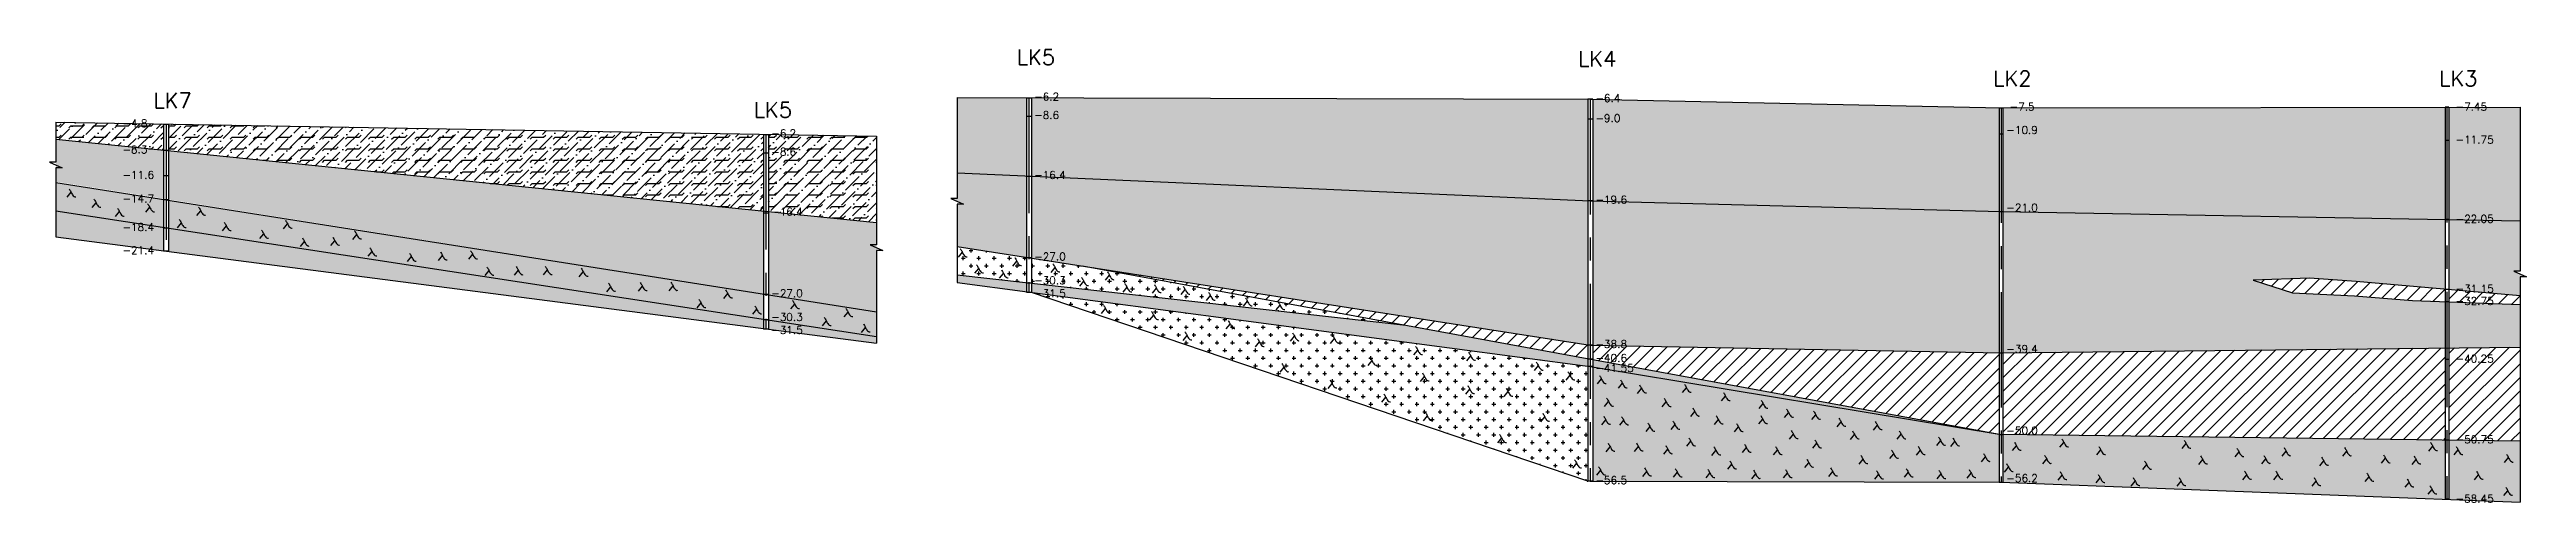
# Model space of a CAD drawing. Header units: millimetres. Extents: x 501029 to 503193, y 1805862 to 1807132.
# Drawn here: x 502870.4 to 503192.5, y 1806506.4 to 1806565.4 of the extents above; entities that cross this region are included whole.
import ezdxf

# ---------------------------------------------------------------- set-up
doc = ezdxf.new("R2010")
doc.units = ezdxf.units.MM
doc.header["$LTSCALE"] = 12
doc.header["$MEASUREMENT"] = 0
doc.linetypes.add('CENTER', pattern=[2, 1.25, -0.25, 0.25, -0.25])
for name, color, linetype in [('A1TITLE', 7, 'CONTINUOUS'), ('BOREHOLE', 7, 'CONTINUOUS'), ('HATCH', 8, 'CONTINUOUS'), ('TEXT', 4, 'CONTINUOUS')]:
    doc.layers.add(name, color=color, linetype=linetype)
doc.styles.get("Standard").update_dxf_attribs({"font": 'romans.shx'})
pattern_1 = [(0, (0, 11.218), (1, 1), [0.5, -1.5]), (90, (0.25, 10.968), (-1, 1), [0.5, -1.5])]

# ---------------------------------------------------------------- blocks, each defined once
blk = doc.blocks.new('A$C0F9D74F7')
at = {"layer": 'TEXT', "color": 8, "linetype": 'Continuous', "elevation": 5.55, "flags": 128}
blk.add_lwpolyline([(0, 0), (0.52, 0.64)], dxfattribs=at)
at = {"layer": 'TEXT', "color": 8, "linetype": 'Continuous'}
blk.add_open_spline([(0.24, 1.1, 5.55), (0.33, 0.97, 5.55), (0.5, 0.71, 5.55), (0.65, 0.29, 5.55), (0.97, 0.01, 5.55), (1.13, 0.06, 5.55)], degree=3, knots=[0, 0, 0, 0, 0.451823, 0.917101, 1.410444, 1.410444, 1.410444, 1.410444], dxfattribs=at)

msp = doc.modelspace()

# ---------------------------------------------------------------- hatches: boundary and pattern name
at = {"layer": 'HATCH', "linetype": 'Continuous'}
h = msp.add_hatch(dxfattribs=at)
h.set_pattern_fill('ANSI36', color=8, scale=8, style=0)
h.set_pattern_definition([(45, (0, 11.218), (0.5303300859, 1.94454364826), [2.5, -0.5, 0, -0.5])])
h.paths.add_polyline_path([(503182.46, 1806543.24), (503191.71, 1806543.07), (503191.71, 1806557.85), (503182.46, 1806557.84)])
h.paths.add_polyline_path([(503124.46, 1806557.79), (503124.46, 1806544.29), (503181.97, 1806543.25), (503181.97, 1806557.84)])
h.paths.add_polyline_path([(503123.97, 1806544.3), (503123.97, 1806557.8), (503071.11, 1806558.89), (503071.11, 1806545.69)])
h.paths.add_polyline_path([(502998.11, 1806559.09), (502998.11, 1806548.88), (503070.46, 1806545.71), (503070.46, 1806558.9)])
h.paths.add_polyline_path([(502997.46, 1806559.1), (502988.44, 1806559.12), (502988.44, 1806549.3), (502997.46, 1806548.91)])
h = msp.add_hatch(dxfattribs=at)
h.set_pattern_fill('FLEX', color=8, scale=6, style=0)
h.set_pattern_definition([(0, (0, 11.218), (0, 1.5), [1.5, -1.5]), (45, (1.5, 11.218), (1e-16, 1.4999999975), [0.375, -1.371320346, 0.375, -2.121320346])])
h.paths.add_polyline_path([(502997.46, 1806559.1), (502988.44, 1806559.12), (502988.44, 1806549.3), (502997.46, 1806548.91)])
h.paths.add_polyline_path([(502998.11, 1806559.09), (502998.11, 1806548.88), (503070.46, 1806545.71), (503070.46, 1806558.9)])
h.paths.add_polyline_path([(503071.11, 1806558.89), (503071.11, 1806545.69), (503123.97, 1806544.3), (503123.97, 1806557.8)])
h.paths.add_polyline_path([(503124.46, 1806557.79), (503124.46, 1806544.29), (503181.97, 1806543.25), (503181.97, 1806557.84)])
h.paths.add_polyline_path([(503182.46, 1806557.84), (503182.46, 1806543.24), (503191.71, 1806543.07), (503191.71, 1806557.85)])
h = msp.add_hatch(dxfattribs=at)
h.set_pattern_fill('FLEX', color=8, scale=6, style=0)
h.set_pattern_definition([(0, (34.1662, 6.4437), (0, 1.5), [1.5, -1.5]), (45, (35.6662, 6.4437), (1e-16, 1.4999999975), [0.375, -1.371320346, 0.375, -2.121320346])])
h.paths.add_polyline_path([(502963.9, 1806554.32), (502963.9, 1806554.32), (502963.9, 1806544.28), (502977.96, 1806542.85), (502977.96, 1806554.08)])
h.paths.add_polyline_path([(502963.25, 1806544.34), (502963.25, 1806554.33), (502885.9, 1806555.66), (502885.9, 1806552.19)])
h.paths.add_polyline_path([(502871.23, 1806555.91), (502871.23, 1806553.68), (502885.25, 1806552.25), (502885.25, 1806555.67)])
h.paths.add_polyline_path([(502964.2, 1806543.5), (502968.98, 1806543.5), (502968.98, 1806545), (502964.2, 1806545)], flags=25)
h.paths.add_polyline_path([(502964.2, 1806551.3), (502967.98, 1806551.3), (502967.98, 1806552.8), (502964.2, 1806552.8)], flags=24)
h.paths.add_polyline_path([(502964.2, 1806553.7), (502967.98, 1806553.7), (502967.98, 1806555.2), (502964.2, 1806555.2)], flags=9)
h.paths.add_polyline_path([(502879.83, 1806555), (502883.61, 1806555), (502883.61, 1806556.5), (502879.83, 1806556.5)], flags=9)
h.paths.add_polyline_path([(502879.83, 1806551.6), (502883.61, 1806551.6), (502883.61, 1806553.1), (502879.83, 1806553.1)], flags=9)
h = msp.add_hatch(dxfattribs=at)
h.set_pattern_fill('ANSI36', color=8, scale=8, style=0)
h.set_pattern_definition([(45, (34.1662, 6.4437), (0.5303300859, 1.94454364826), [2.5, -0.5, 0, -0.5])])
h.paths.add_polyline_path([(502977.96, 1806542.85), (502977.96, 1806554.08), (502963.9, 1806554.32), (502963.9, 1806554.32), (502963.9, 1806544.28)])
h.paths.add_polyline_path([(502885.9, 1806555.66), (502885.9, 1806552.19), (502963.25, 1806544.34), (502963.25, 1806554.33)])
h.paths.add_polyline_path([(502871.23, 1806555.91), (502871.23, 1806553.68), (502885.25, 1806552.25), (502885.25, 1806555.67)])
h.paths.add_polyline_path([(502964.2, 1806543.5), (502968.98, 1806543.5), (502968.98, 1806545), (502964.2, 1806545)], flags=25)
h.paths.add_polyline_path([(502964.2, 1806551.3), (502967.98, 1806551.3), (502967.98, 1806552.8), (502964.2, 1806552.8)], flags=24)
h.paths.add_polyline_path([(502964.2, 1806553.7), (502967.98, 1806553.7), (502967.98, 1806555.2), (502964.2, 1806555.2)], flags=9)
h.paths.add_polyline_path([(502879.83, 1806555), (502883.61, 1806555), (502883.61, 1806556.5), (502879.83, 1806556.5)], flags=9)
h.paths.add_polyline_path([(502879.83, 1806551.6), (502883.61, 1806551.6), (502883.61, 1806553.1), (502879.83, 1806553.1)], flags=9)
h = msp.add_hatch(dxfattribs=at)
h.set_pattern_fill('DOTS,_I', color=8, scale=8, style=2)
h.set_pattern_definition([(0, (34.16623, 6.44375), (0.25, 0.5), [0, -0.5])])
h.paths.add_polyline_path([(502963.9, 1806544.28), (502963.9, 1806533.47), (502977.96, 1806531.24), (502977.96, 1806542.85)])
h.paths.add_polyline_path([(502963.25, 1806533.57), (502963.25, 1806544.34), (502885.9, 1806552.19), (502885.9, 1806545.85)])
h.paths.add_polyline_path([(502885.25, 1806545.95), (502885.25, 1806552.25), (502871.23, 1806553.68), (502871.23, 1806548.17)])
h.paths.add_polyline_path([(502964.2, 1806532.9), (502968.94, 1806532.9), (502968.94, 1806534.4), (502964.2, 1806534.4)], flags=25)
h.paths.add_polyline_path([(502964.2, 1806543.5), (502968.98, 1806543.5), (502968.98, 1806545), (502964.2, 1806545)], flags=9)
h.paths.add_polyline_path([(502879.83, 1806551.6), (502883.61, 1806551.6), (502883.61, 1806553.1), (502879.83, 1806553.1)], flags=24)
h.paths.add_polyline_path([(502879.83, 1806548.3), (502884.56, 1806548.3), (502884.56, 1806549.8), (502879.83, 1806549.8)], flags=24)
h.paths.add_polyline_path([(502879.83, 1806545.2), (502884.56, 1806545.2), (502884.56, 1806546.7), (502879.83, 1806546.7)], flags=9)
h = msp.add_hatch(dxfattribs=at)
h.set_pattern_fill('DOTS,_I', color=8, scale=8, style=2)
h.set_pattern_definition([(0, (0, 11.21803), (0.25, 0.5), [0, -0.5])])
h.paths.add_polyline_path([(503124.46, 1806544.29), (503124.46, 1806525.9), (503181.97, 1806526.53), (503181.97, 1806532.55), (503177.74, 1806532.71), (503170.17, 1806533.33), (503162.1, 1806533.72), (503156.99, 1806535.33), (503164.32, 1806535.61), (503170.41, 1806535.16), (503181.97, 1806534.17), (503181.97, 1806543.25)])
h.paths.add_polyline_path([(503191.71, 1806543.07), (503182.46, 1806543.24), (503182.46, 1806534.12), (503191.71, 1806533.32), (503191.71, 1806535.78), (503192.55, 1806535.78), (503190.89, 1806536.52), (503191.71, 1806536.52)])
h.paths.add_polyline_path([(503182.46, 1806532.53), (503182.46, 1806526.54), (503191.71, 1806526.64), (503191.71, 1806532.18)])
h.paths.add_polyline_path([(503123.97, 1806544.3), (503071.11, 1806545.69), (503071.11, 1806526.89), (503123.97, 1806525.9)])
h.paths.add_polyline_path([(503070.46, 1806526.95), (503070.46, 1806545.71), (502998.11, 1806548.88), (502998.11, 1806538.24)])
h.paths.add_polyline_path([(502997.46, 1806548.91), (502988.44, 1806549.3), (502988.44, 1806545.98), (502987.62, 1806545.98), (502989.28, 1806545.23), (502988.44, 1806545.23), (502988.44, 1806539.75), (502997.46, 1806538.35)])
h = msp.add_hatch(dxfattribs=at)
h.set_pattern_fill('CROSS', color=8, scale=4, style=0)
h.set_pattern_definition([(0, (34.1662, 6.4437), (1, 1), [0.5, -1.5]), (90, (34.4162, 6.1937), (-1, 1), [0.5, -1.5])])
h.paths.add_polyline_path([(502963.9, 1806533.46), (502963.9, 1806530.17), (502977.96, 1806528.01), (502977.96, 1806531.24)])
h.paths.add_polyline_path([(502963.25, 1806530.27), (502963.25, 1806533.56), (502885.9, 1806545.77), (502885.9, 1806542.13)])
h.paths.add_polyline_path([(502885.25, 1806542.23), (502885.25, 1806545.87), (502871.23, 1806548.08), (502871.23, 1806544.38)])
h.paths.add_polyline_path([(502964.2, 1806529.8), (502968.94, 1806529.8), (502968.94, 1806531.3), (502964.2, 1806531.3)], flags=25)
h.paths.add_polyline_path([(502964.2, 1806532.9), (502968.94, 1806532.9), (502968.94, 1806534.4), (502964.2, 1806534.4)], flags=9)
h.paths.add_polyline_path([(502879.83, 1806541.5), (502884.61, 1806541.5), (502884.61, 1806543), (502879.83, 1806543)], flags=9)
h.paths.add_polyline_path([(502879.83, 1806545.2), (502884.56, 1806545.2), (502884.56, 1806546.7), (502879.83, 1806546.7)], flags=24)
h = msp.add_hatch(dxfattribs=at)
h.set_pattern_fill('AR-RSHKE,_I', color=8, scale=0.15, style=2)
h.set_pattern_definition([(0, (34.1662, 6.4437), (3.825, 1.8), [0.9, -0.75, 1.05, -0.45, 1.35, -0.6]), (0, (35.0662, 6.5187), (3.825, 1.8), [0.75, -2.85, 0.6, -0.9]), (0, (36.8662, 6.3312), (3.825, 1.8), [0.45, -4.65]), (90, (34.1662, 6.4437), (-1.275, 1.8), [1.725, -5.475]), (90, (35.0662, 6.4437), (-1.275, 1.8), [1.6875, -5.5125]), (90, (35.8162, 6.4437), (-1.275, 1.8), [1.575, -5.625]), (90, (36.8662, 6.3312), (-1.275, 1.8), [1.725, -5.475]), (90, (37.3162, 6.3312), (-1.275, 1.8), [1.725, -5.475]), (90, (38.6662, 6.4437), (-1.275, 1.8), [1.65, -5.55])])
h.paths.add_polyline_path([(502885.25, 1806539.16), (502885.25, 1806542.23), (502871.23, 1806544.38), (502871.23, 1806540.98)])
h.paths.add_polyline_path([(502963.25, 1806529.06), (502963.25, 1806530.27), (502885.9, 1806542.13), (502885.9, 1806539.08)])
h.paths.add_polyline_path([(502963.9, 1806530.17), (502963.9, 1806528.98), (502977.96, 1806527.16), (502977.96, 1806528.01)])
h.paths.add_polyline_path([(502879.83, 1806541.5), (502884.61, 1806541.5), (502884.61, 1806543), (502879.83, 1806543)], flags=24)
h.paths.add_polyline_path([(502879.83, 1806538.5), (502884.61, 1806538.5), (502884.61, 1806540), (502879.83, 1806540)], flags=9)
h.paths.add_polyline_path([(502964.2, 1806528.11), (502968.94, 1806528.11), (502968.94, 1806529.61), (502964.2, 1806529.61)], flags=25)
h = msp.add_hatch(dxfattribs=at)
h.set_pattern_fill('CROSS', color=8, scale=4, style=0)
h.set_pattern_definition(pattern_1)
h.paths.add_polyline_path([(502997.46, 1806535.03), (502997.46, 1806538.35), (502988.44, 1806539.75), (502988.44, 1806536.04)])
h.paths.add_polyline_path([(503046.81, 1806529.49), (503004.75, 1806537.21), (502998.11, 1806538.24), (502998.11, 1806534.96)])
h.paths.add_polyline_path([(502998.4, 1806537.68), (503003.14, 1806537.68), (503003.14, 1806539.18), (502998.4, 1806539.18)], flags=9)
h.paths.add_polyline_path([(502998.4, 1806534.57), (503003.14, 1806534.57), (503003.14, 1806536.07), (502998.4, 1806536.07)], flags=25)
h = msp.add_hatch(dxfattribs=at)
h.set_pattern_fill('AR-RSHKE,_I', color=8, scale=0.15, style=2)
h.set_pattern_definition([(0, (0, 11.218), (3.825, 1.8), [0.9, -0.75, 1.05, -0.45, 1.35, -0.6]), (0, (0.9, 11.293), (3.825, 1.8), [0.75, -2.85, 0.6, -0.9]), (0, (2.7, 11.1055), (3.825, 1.8), [0.45, -4.65]), (90, (0, 11.218), (-1.275, 1.8), [1.725, -5.475]), (90, (0.9, 11.218), (-1.275, 1.8), [1.6875, -5.5125]), (90, (1.65, 11.218), (-1.275, 1.8), [1.575, -5.625]), (90, (2.7, 11.1055), (-1.275, 1.8), [1.725, -5.475]), (90, (3.15, 11.1055), (-1.275, 1.8), [1.725, -5.475]), (90, (4.5, 11.218), (-1.275, 1.8), [1.65, -5.55])])
h.paths.add_polyline_path([(503070.46, 1806524.19), (503070.46, 1806525.15), (503046.81, 1806529.49), (502998.11, 1806534.96), (502998.11, 1806533.75)])
h.paths.add_polyline_path([(502997.46, 1806533.84), (502997.46, 1806535.03), (502988.44, 1806536.04), (502988.44, 1806535.03)])
h.paths.add_polyline_path([(503071.11, 1806525.03), (503071.11, 1806524.09), (503123.97, 1806515.34), (503123.97, 1806515.34)])
h.paths.add_polyline_path([(502998.4, 1806532.88), (503003.14, 1806532.88), (503003.14, 1806534.38), (502998.4, 1806534.38)], flags=25)
h.paths.add_polyline_path([(503071.4, 1806523.16), (503077.1, 1806523.16), (503077.1, 1806524.66), (503071.4, 1806524.66)], flags=25)
h = msp.add_hatch(dxfattribs=at)
h.set_pattern_fill('ANSI31,_I', color=8, scale=10, style=2)
h.set_pattern_definition([(45, (0, 11.218), (-0.8838834765, 0.8838834765), [])])
h.paths.add_polyline_path([(503181.97, 1806526.53), (503124.46, 1806525.9), (503124.46, 1806515.29), (503181.97, 1806514.55)])
h.paths.add_polyline_path([(503191.71, 1806526.64), (503182.46, 1806526.54), (503182.46, 1806514.54), (503191.71, 1806514.42)])
h.paths.add_polyline_path([(503123.97, 1806515.34), (503123.97, 1806525.9), (503071.11, 1806526.89), (503071.11, 1806525.03)])
h.paths.add_polyline_path([(503004.75, 1806537.21), (503070.46, 1806525.15), (503070.46, 1806526.95)])
h.paths.add_polyline_path([(503182.46, 1806534.12), (503182.46, 1806532.53), (503191.71, 1806532.18), (503191.71, 1806533.32)])
h.paths.add_polyline_path([(503170.41, 1806535.16), (503164.32, 1806535.61), (503156.99, 1806535.33), (503162.1, 1806533.72), (503170.17, 1806533.33), (503177.74, 1806532.71), (503181.97, 1806532.55), (503181.97, 1806534.17)])
h = msp.add_hatch(dxfattribs=at)
h.set_pattern_fill('CROSS', color=8, scale=4, style=0)
h.set_pattern_definition(pattern_1)
h.paths.add_polyline_path([(502998.11, 1806533.75), (503070.46, 1806509.19), (503070.46, 1806524.19)])
h.paths.add_polyline_path([(502998.4, 1806532.88), (503003.14, 1806532.88), (503003.14, 1806534.38), (502998.4, 1806534.38)], flags=9)
h = msp.add_hatch(dxfattribs=at)
h.set_pattern_fill('CROSS', color=8, scale=4, style=0)
h.set_pattern_definition(pattern_1)
h.paths.add_polyline_path([(503182.46, 1806506.83), (503191.71, 1806506.48), (503191.71, 1806514.42), (503182.46, 1806514.54)])
h.paths.add_polyline_path([(503181.97, 1806506.85), (503181.97, 1806514.55), (503124.46, 1806515.29), (503124.46, 1806509.08)])
h.paths.add_polyline_path([(503123.97, 1806509.09), (503123.97, 1806515.34), (503071.11, 1806524.09), (503071.11, 1806509.19)])

# ---------------------------------------------------------------- linework, layer by layer
at = {"layer": 'A1TITLE', "linetype": 'Continuous'}
for p, q in [((502997.46, 1806559.09), (502998.11, 1806559.09)), ((503071.11, 1806558.89), (503070.46, 1806558.89)), ((502997.46, 1806556.69), (502998.11, 1806556.69)), ((503071.11, 1806556.29), (503070.46, 1806556.29)), ((502963.25, 1806554.32), (502963.9, 1806554.32)), ((502963.25, 1806551.92), (502963.9, 1806551.92)), ((502997.46, 1806548.89), (502998.11, 1806548.89)), ((503071.11, 1806545.69), (503070.46, 1806545.69)), ((502963.25, 1806544.12), (502963.9, 1806544.12)), ((502963.25, 1806533.52), (502963.9, 1806533.52)), ((502997.46, 1806533.79), (502998.11, 1806533.79)), ((502963.25, 1806530.22), (502963.9, 1806530.22)), ((502963.25, 1806529.02), (502963.9, 1806529.02)), ((503071.11, 1806526.89), (503070.46, 1806526.89)), ((503071.11, 1806525.09), (503070.46, 1806525.09)), ((503071.11, 1806524.14), (503070.46, 1806524.14)), ((503071.11, 1806509.19), (503070.46, 1806509.19))]:
    msp.add_line(p, q, dxfattribs=at)
at = {"layer": 'BOREHOLE', "linetype": 'Continuous'}
for p, q in [((502997.46, 1806559.09), (502997.46, 1806533.79)), ((502998.11, 1806559.09), (502998.11, 1806533.76)), ((503070.46, 1806558.89), (503070.46, 1806509.19)), ((503071.11, 1806558.89), (503071.11, 1806509.19)), ((503181.97, 1806557.84), (503181.97, 1806506.84)), ((503182.46, 1806557.84), (503181.97, 1806557.84)), ((503182.46, 1806557.84), (503182.46, 1806506.84)), ((502871.23, 1806555.91), (502977.96, 1806554.08)), ((502885.25, 1806555.62), (502885.25, 1806539.16)), ((502885.9, 1806555.62), (502885.25, 1806555.62)), ((502885.9, 1806555.62), (502885.9, 1806539.08)), ((503123.97, 1806557.79), (503123.97, 1806509.09)), ((503123.97, 1806557.79), (503124.46, 1806557.79)), ((503124.46, 1806557.79), (503124.46, 1806509.09)), ((502871.23, 1806553.68), (502977.96, 1806542.85)), ((502885.9, 1806552.22), (502885.25, 1806552.22)), ((502963.25, 1806554.32), (502963.25, 1806529.06)), ((502963.9, 1806554.32), (502963.9, 1806528.98)), ((503123.97, 1806554.39), (503124.46, 1806554.39)), ((503182.46, 1806553.54), (503181.97, 1806553.54)), ((502885.9, 1806548.92), (502885.25, 1806548.92)), ((502871.23, 1806548.08), (502977.96, 1806531.24)), ((502871.23, 1806544.38), (502977.96, 1806528.01)), ((503123.97, 1806544.29), (503124.46, 1806544.29)), ((503182.46, 1806543.24), (503181.97, 1806543.24)), ((502871.23, 1806540.98), (502977.96, 1806527.16)), ((502885.9, 1806539.12), (502885.25, 1806539.12)), ((503182.46, 1806534.14), (503181.97, 1806534.14)), ((503182.46, 1806532.54), (503181.97, 1806532.54)), ((503123.97, 1806525.89), (503124.46, 1806525.89)), ((503182.46, 1806525.04), (503181.97, 1806525.04)), ((503123.97, 1806515.29), (503124.46, 1806515.29)), ((503182.46, 1806514.54), (503181.97, 1806514.54)), ((503123.97, 1806509.09), (503124.46, 1806509.09)), ((503182.46, 1806506.84), (503181.97, 1806506.84))]:
    msp.add_line(p, q, dxfattribs=at)
at = {"layer": 'BOREHOLE', "color": 8, "linetype": 'CENTER'}
for p, q in [((502997.79, 1806559.09), (502997.79, 1806533.79)), ((503070.79, 1806558.89), (503070.79, 1806509.19)), ((503182.21, 1806557.84), (503182.21, 1806506.84)), ((502885.58, 1806555.62), (502885.58, 1806539.12)), ((503124.21, 1806557.79), (503124.21, 1806509.09)), ((502963.58, 1806554.32), (502963.58, 1806529.02))]:
    msp.add_line(p, q, dxfattribs=at)
at = {"layer": 'BOREHOLE', "color": 4, "linetype": 'Continuous', "flags": 128}
for points in [[(502988.44, 1806559.13), (502988.44, 1806545.98), (502987.62, 1806545.98), (502989.28, 1806545.23), (502988.44, 1806545.23), (502988.44, 1806535.03)], [(503191.71, 1806557.85), (503191.71, 1806536.52), (503190.89, 1806536.52), (503192.55, 1806535.78), (503191.71, 1806535.78), (503191.71, 1806506.48)], [(502871.23, 1806555.91), (502871.23, 1806550.7), (502870.41, 1806550.7), (502872.07, 1806549.96), (502871.23, 1806549.96), (502871.23, 1806540.98)], [(502977.96, 1806554.08), (502977.96, 1806539.96), (502977.14, 1806539.96), (502978.8, 1806539.22), (502977.96, 1806539.22), (502977.96, 1806527.16)]]:
    msp.add_lwpolyline(points, dxfattribs=at)
at = {"layer": 'BOREHOLE', "linetype": 'Continuous', "flags": 128}
for points in [[(502988.44, 1806559.12), (503070.79, 1806558.89), (503124.21, 1806557.79)], [(503124.21, 1806557.79), (503191.71, 1806557.85)], [(502988.44, 1806549.3), (503070.79, 1806545.69), (503124.21, 1806544.29)], [(503124.21, 1806544.29), (503191.71, 1806543.07)], [(502988.44, 1806539.75), (503070.79, 1806526.89), (503124.21, 1806525.89)], [(502988.44, 1806536.04), (503046.81, 1806529.49)], [(503004.75, 1806537.21), (503124.21, 1806515.29)], [(503191.71, 1806533.32), (503170.41, 1806535.16), (503164.32, 1806535.61), (503156.99, 1806535.33), (503162.1, 1806533.72), (503170.17, 1806533.33), (503177.74, 1806532.71), (503191.71, 1806532.18)], [(502988.44, 1806535.03), (503070.79, 1806524.14)], [(503070.46, 1806509.19), (502998.11, 1806533.75)], [(503124.21, 1806525.89), (503191.71, 1806526.64)], [(503070.79, 1806524.14), (503124.21, 1806515.29)], [(503191.71, 1806514.42), (503124.21, 1806515.29)], [(503070.79, 1806509.19), (503124.21, 1806509.09)], [(503124.21, 1806509.09), (503191.71, 1806506.48)]]:
    msp.add_lwpolyline(points, dxfattribs=at)
at = {"layer": 'HATCH', "linetype": 'Continuous'}
for p, q in [((502885.9, 1806545.82), (502885.25, 1806545.82)), ((502885.9, 1806542.12), (502885.25, 1806542.12)), ((502997.46, 1806538.29), (502998.11, 1806538.29)), ((502997.46, 1806534.99), (502998.11, 1806534.99))]:
    msp.add_line(p, q, dxfattribs=at)

# ---------------------------------------------------------------- block references
at = {"layer": 'HATCH', "color": 8, "linetype": 'Continuous'}
for p in [(502872.7, 1806546.15), (502875.94, 1806544.79), (502882.93, 1806544.2), (502879, 1806543.63), (502887.04, 1806542.15), (502889.56, 1806543.75), (502892.89, 1806541.77), (502897.74, 1806540.76), (502900.85, 1806542.04), (502909.85, 1806540.66), (502903.05, 1806539.74), (502907.01, 1806539.84), (502911.83, 1806538.46), (502916.97, 1806537.78), (502921, 1806537.93), (502924.93, 1806538.08), (502988.62, 1806538.34), (502927.06, 1806535.96), (502930.86, 1806536.01), (502934.64, 1806536.05), (502939.31, 1806535.8), (502990.73, 1806536.25), (502993.97, 1806535.59), (502995.7, 1806537.19), (503000.67, 1806536.37), (503004.39, 1806534.59), (503007.75, 1806535.36), (502942.87, 1806533.85), (502947, 1806533.93), (502950.98, 1806533.97), (502954.63, 1806531.75), (502958.1, 1806532.98), (502966.8, 1806531.6), (503010.02, 1806533.79), (503013.86, 1806533.67), (503017.6, 1806533.48), (502961.88, 1806530.93), (502970.93, 1806529.4), (502973.74, 1806530.56), (502976.01, 1806528.56)]:
    msp.add_blockref('A$C0F9D74F7', p, dxfattribs=at)
at = {"layer": 'TEXT', "color": 8, "linetype": 'Continuous'}
for p in [(503007.23, 1806531.02), (503020.88, 1806532.7), (503025.69, 1806531.97), (503029.93, 1806531.47), (503013.49, 1806530.17), (503023.45, 1806529), (503017.83, 1806527.52), (503027.26, 1806526.67), (503031.82, 1806527.42), (503037.02, 1806527.1), (503047.83, 1806525.62), (503054.72, 1806524.87), (503030.44, 1806523.39), (503041.89, 1806524.24), (503048.72, 1806522.18), (503063.52, 1806523.6), (503067.65, 1806522.33), (503071.73, 1806521.86), (503036.7, 1806521.27), (503043.69, 1806519.47), (503054.61, 1806520.53), (503059.59, 1806520.21), (503072.66, 1806518.91), (503074.47, 1806521.29), (503076.95, 1806520.62), (503080.16, 1806518.86), (503082.79, 1806520.72), (503087.86, 1806519.64), (503092.76, 1806518.65), (503049.1, 1806517.04), (503064.36, 1806516.93), (503072.3, 1806516.54), (503074.63, 1806516.49), (503078.04, 1806515.66), (503081.29, 1806515.92), (503083.88, 1806517.62), (503086.93, 1806516.59), (503089.56, 1806515.61), (503092.71, 1806516.64), (503096.07, 1806517.47), (503099.59, 1806517.21), (503102.89, 1806516.28), (503107.62, 1806515.85), (503058.75, 1806514.18), (503072.87, 1806513.03), (503076.54, 1806513.08), (503080.36, 1806512.72), (503083.36, 1806513.75), (503086.62, 1806512.56), (503090.59, 1806512.92), (503094.63, 1806512.61), (503096.69, 1806514.68), (503099.74, 1806513.49), (503104.65, 1806514.63), (503109.74, 1806512.13), (503110.72, 1806514.66), (503113.2, 1806512.6), (503115.84, 1806513.84), (503117.7, 1806513.73), (503121.68, 1806511.72), (503125.71, 1806513.17), (503131.87, 1806513.61), (503136.68, 1806512.62), (503147.78, 1806513.45), (503154.65, 1806512.37), (503160.78, 1806512.46), (503168.65, 1806512.46), (503179.84, 1806513.12), (503183.15, 1806512.62), (503068.5, 1806510.89), (503071.63, 1806509.98), (503077.62, 1806509.82), (503081.6, 1806509.72), (503085.84, 1806509.62), (503088.68, 1806510.75), (503091.78, 1806509.51), (503095.92, 1806509.62), (503098.71, 1806510.96), (503101.81, 1806509.82), (503105.74, 1806511.43), (503107.78, 1806509.45), (503111.65, 1806509.71), (503115.89, 1806509.5), (503119.82, 1806509.6), (503124.68, 1806510.38), (503129.64, 1806511.46), (503131.65, 1806509.34), (503136.6, 1806508.98), (503141.15, 1806508.56), (503142.64, 1806510.72), (503147.12, 1806508.56), (503149.93, 1806511.38), (503155.65, 1806509.39), (503158.13, 1806511.46), (503159.71, 1806509.39), (503164.68, 1806508.56), (503165.67, 1806511.21), (503171.55, 1806509.14), (503173.71, 1806511.54), (503177.68, 1806511.38), (503185.8, 1806509.39), (503189.69, 1806511.63), (503176.77, 1806508.4), (503179.75, 1806507.49), (503189.61, 1806507.32)]:
    msp.add_blockref('A$C0F9D74F7', p, dxfattribs=at)

# ---------------------------------------------------------------- texts
at = {"layer": 'BOREHOLE', "linetype": 'Continuous'}
for s, p in [('LK5', (502996.21, 1806563.36)), ('LK4', (503069.21, 1806563.16)), ('LK2', (503123.21, 1806560.59)), ('LK3', (503181.21, 1806560.59)), ('LK7', (502883.94, 1806557.72)), ('LK5', (502962, 1806556.51))]:
    msp.add_text(s, height=2, dxfattribs=at).set_placement(p)
at = {"layer": 'TEXT', "linetype": 'Continuous'}
for s, p in [('-6.2', (502998.46, 1806558.73)), ('-6.4', (503071.46, 1806558.53)), ('-7.5', (503125.32, 1806557.43)), ('-7.45', (503183.32, 1806557.43)), ('-4.8', (502879.89, 1806555.25)), ('-6.2', (502964.26, 1806553.95)), ('-8.6', (502998.46, 1806556.33)), ('-9.0', (503071.46, 1806555.93)), ('-10.9', (503124.89, 1806554.39)), ('-8.3', (502879.89, 1806551.85)), ('-8.6', (502964.26, 1806551.55)), ('-11.75', (503183.32, 1806553.13)), ('-11.6', (502879.89, 1806548.55)), ('-16.4', (502998.46, 1806548.53)), ('-14.7', (502879.89, 1806545.45)), ('-19.6', (503071.46, 1806545.33)), ('-21.0', (503124.89, 1806544.29)), ('-18.4', (502879.89, 1806541.75)), ('-16.4', (502964.26, 1806543.75)), ('-22.05', (503183.32, 1806542.83)), ('-21.4', (502879.89, 1806538.75)), ('-27.0', (502998.46, 1806537.93)), ('-30.3', (502998.46, 1806534.82)), ('-27.0', (502964.26, 1806533.15)), ('-31.5', (502998.46, 1806533.13)), ('-31.15', (503183.32, 1806533.73)), ('-32.75', (503183.32, 1806532.13)), ('-30.3', (502964.26, 1806530.05)), ('-31.5', (502964.26, 1806528.36)), ('-38.8', (503071.46, 1806526.53)), ('-40.6', (503071.46, 1806524.73)), ('-39.4', (503124.89, 1806525.89)), ('-40.25', (503183.32, 1806524.63)), ('-41.55', (503071.46, 1806523.41)), ('-50.0', (503124.89, 1806515.29)), ('-50.75', (503183.32, 1806514.13)), ('-56.5', (503071.46, 1806508.83)), ('-56.2', (503124.89, 1806509.09)), ('-58.45', (503183.32, 1806506.43))]:
    msp.add_text(s, height=1, dxfattribs=at).set_placement(p)

doc.saveas('drawing.dxf')
